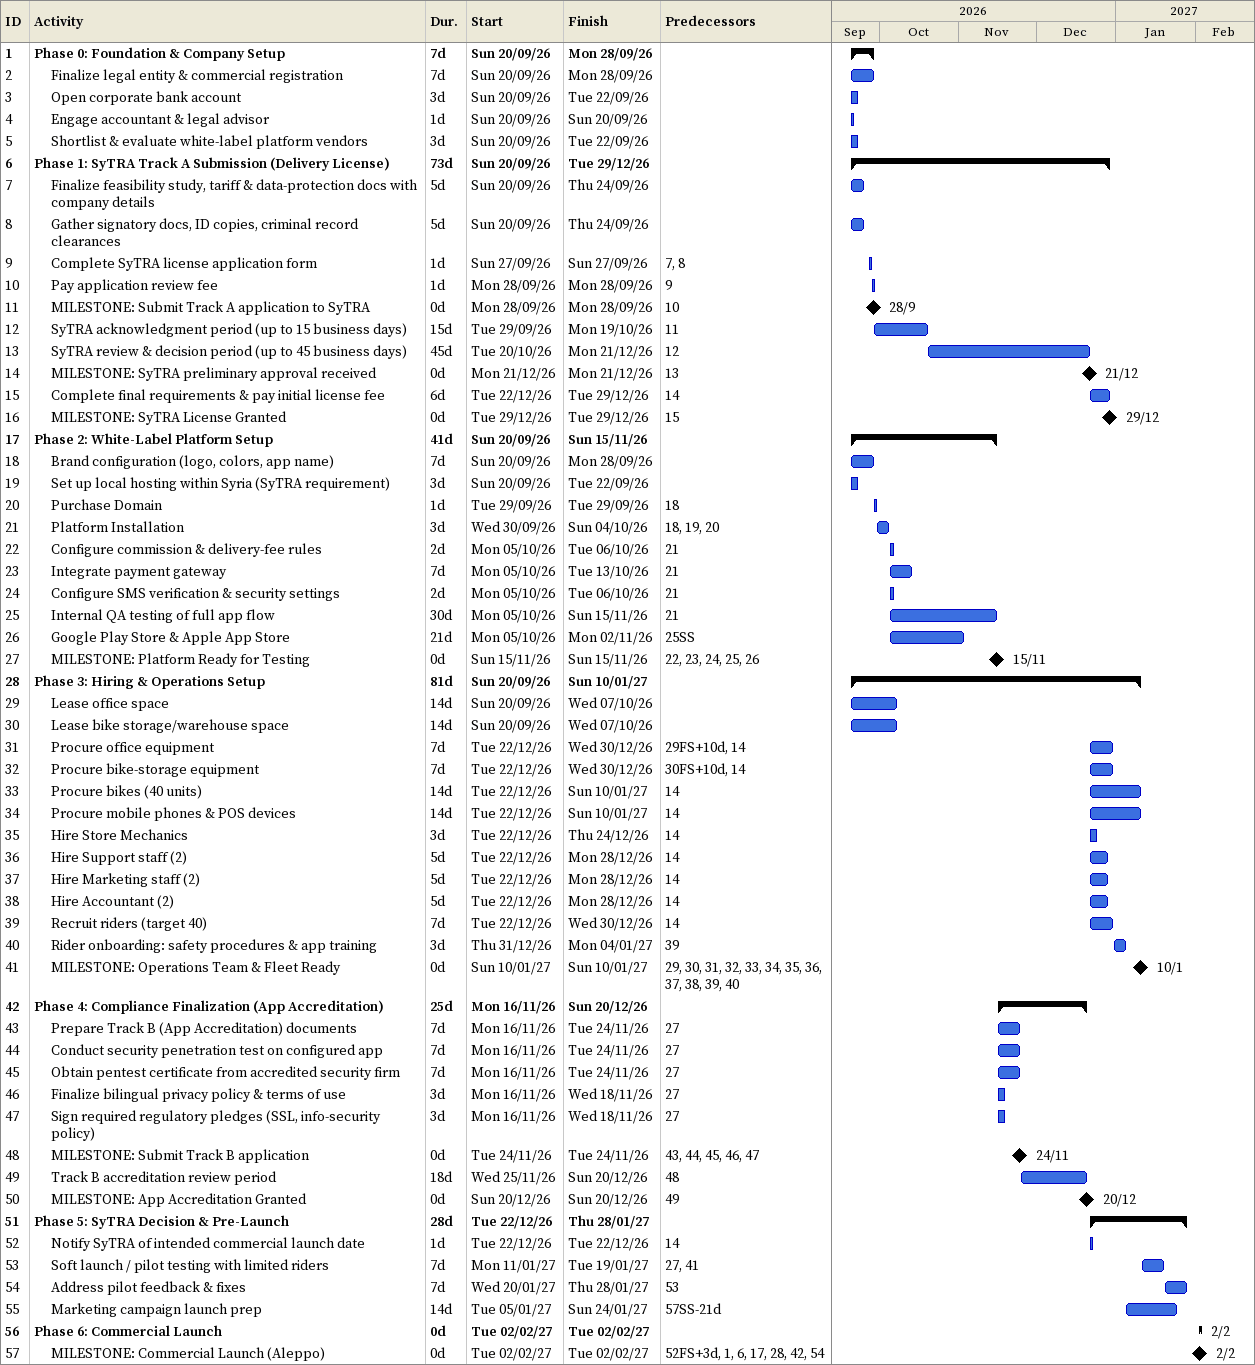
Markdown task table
| ID | Level | Task | Duration | Start | Finish | Predecessors |
|---|---|---|---|---|---|---|
| 1 | 1 | **Phase 0: Foundation & Company Setup** | 7d | 2026-09-20 | 2026-09-28 |  |
| 2 | 2 | Finalize legal entity & commercial registration | 7d | 2026-09-20 | 2026-09-28 |  |
| 3 | 2 | Open corporate bank account | 3d | 2026-09-20 | 2026-09-22 |  |
| 4 | 2 | Engage accountant & legal advisor | 1d | 2026-09-20 | 2026-09-20 |  |
| 5 | 2 | Shortlist & evaluate white-label platform vendors | 3d | 2026-09-20 | 2026-09-22 |  |
| 6 | 1 | **Phase 1: SyTRA Track A Submission (Delivery License)** | 73d | 2026-09-20 | 2026-12-29 |  |
| 7 | 2 | Finalize feasibility study, tariff & data-protection docs with company details | 5d | 2026-09-20 | 2026-09-24 |  |
| 8 | 2 | Gather signatory docs, ID copies, criminal record clearances | 5d | 2026-09-20 | 2026-09-24 |  |
| 9 | 2 | Complete SyTRA license application form | 1d | 2026-09-27 | 2026-09-27 | 7, 8 |
| 10 | 2 | Pay application review fee | 1d | 2026-09-28 | 2026-09-28 | 9 |
| 11 | 2 | MILESTONE: Submit Track A application to SyTRA | 0d | 2026-09-28 | 2026-09-28 | 10 |
| 12 | 2 | SyTRA acknowledgment period (up to 15 business days) | 15d | 2026-09-29 | 2026-10-19 | 11 |
| 13 | 2 | SyTRA review & decision period (up to 45 business days) | 45d | 2026-10-20 | 2026-12-21 | 12 |
| 14 | 2 | MILESTONE: SyTRA preliminary approval received | 0d | 2026-12-21 | 2026-12-21 | 13 |
| 15 | 2 | Complete final requirements & pay initial license fee | 6d | 2026-12-22 | 2026-12-29 | 14 |
| 16 | 2 | MILESTONE: SyTRA License Granted | 0d | 2026-12-29 | 2026-12-29 | 15 |
| 17 | 1 | **Phase 2: White-Label Platform Setup** | 41d | 2026-09-20 | 2026-11-15 |  |
| 18 | 2 | Brand configuration (logo, colors, app name) | 7d | 2026-09-20 | 2026-09-28 |  |
| 19 | 2 | Set up local hosting within Syria (SyTRA requirement) | 3d | 2026-09-20 | 2026-09-22 |  |
| 20 | 2 | Purchase Domain | 1d | 2026-09-29 | 2026-09-29 | 18 |
| 21 | 2 | Platform Installation | 3d | 2026-09-30 | 2026-10-04 | 18, 19, 20 |
| 22 | 2 | Configure commission & delivery-fee rules | 2d | 2026-10-05 | 2026-10-06 | 21 |
| 23 | 2 | Integrate payment gateway | 7d | 2026-10-05 | 2026-10-13 | 21 |
| 24 | 2 | Configure SMS verification & security settings | 2d | 2026-10-05 | 2026-10-06 | 21 |
| 25 | 2 | Internal QA testing of full app flow | 30d | 2026-10-05 | 2026-11-15 | 21 |
| 26 | 2 | Google Play Store & Apple App Store | 21d | 2026-10-05 | 2026-11-02 | 25SS |
| 27 | 2 | MILESTONE: Platform Ready for Testing | 0d | 2026-11-15 | 2026-11-15 | 22, 23, 24, 25, 26 |
| 28 | 1 | **Phase 3: Hiring & Operations Setup** | 81d | 2026-09-20 | 2027-01-10 |  |
| 29 | 2 | Lease office space | 14d | 2026-09-20 | 2026-10-07 |  |
| 30 | 2 | Lease bike storage/warehouse space | 14d | 2026-09-20 | 2026-10-07 |  |
| 31 | 2 | Procure office equipment | 7d | 2026-12-22 | 2026-12-30 | 29FS+10d, 14 |
| 32 | 2 | Procure bike-storage equipment | 7d | 2026-12-22 | 2026-12-30 | 30FS+10d, 14 |
| 33 | 2 | Procure bikes (40 units) | 14d | 2026-12-22 | 2027-01-10 | 14 |
| 34 | 2 | Procure mobile phones & POS devices | 14d | 2026-12-22 | 2027-01-10 | 14 |
| 35 | 2 | Hire Store Mechanics | 3d | 2026-12-22 | 2026-12-24 | 14 |
| 36 | 2 | Hire Support staff (2) | 5d | 2026-12-22 | 2026-12-28 | 14 |
| 37 | 2 | Hire Marketing staff (2) | 5d | 2026-12-22 | 2026-12-28 | 14 |
| 38 | 2 | Hire Accountant (2) | 5d | 2026-12-22 | 2026-12-28 | 14 |
| 39 | 2 | Recruit riders (target 40) | 7d | 2026-12-22 | 2026-12-30 | 14 |
| 40 | 2 | Rider onboarding: safety procedures & app training | 3d | 2026-12-31 | 2027-01-04 | 39 |
| 41 | 2 | MILESTONE: Operations Team & Fleet Ready | 0d | 2027-01-10 | 2027-01-10 | 29, 30, 31, 32, 33, 34, 35, 36, 37, 38, 39, 40 |
| 42 | 1 | **Phase 4: Compliance Finalization (App Accreditation)** | 25d | 2026-11-16 | 2026-12-20 |  |
| 43 | 2 | Prepare Track B (App Accreditation) documents | 7d | 2026-11-16 | 2026-11-24 | 27 |
| 44 | 2 | Conduct security penetration test on configured app | 7d | 2026-11-16 | 2026-11-24 | 27 |
| 45 | 2 | Obtain pentest certificate from accredited security firm | 7d | 2026-11-16 | 2026-11-24 | 27 |
| 46 | 2 | Finalize bilingual privacy policy & terms of use | 3d | 2026-11-16 | 2026-11-18 | 27 |
| 47 | 2 | Sign required regulatory pledges (SSL, info-security policy) | 3d | 2026-11-16 | 2026-11-18 | 27 |
| 48 | 2 | MILESTONE: Submit Track B application | 0d | 2026-11-24 | 2026-11-24 | 43, 44, 45, 46, 47 |
| 49 | 2 | Track B accreditation review period | 18d | 2026-11-25 | 2026-12-20 | 48 |
| 50 | 2 | MILESTONE: App Accreditation Granted | 0d | 2026-12-20 | 2026-12-20 | 49 |
| 51 | 1 | **Phase 5: SyTRA Decision & Pre-Launch** | 28d | 2026-12-22 | 2027-01-28 |  |
| 52 | 2 | Notify SyTRA of intended commercial launch date | 1d | 2026-12-22 | 2026-12-22 | 14 |
| 53 | 2 | Soft launch / pilot testing with limited riders | 7d | 2027-01-11 | 2027-01-19 | 27, 41 |
| 54 | 2 | Address pilot feedback & fixes | 7d | 2027-01-20 | 2027-01-28 | 53 |
| 55 | 2 | Marketing campaign launch prep | 14d | 2027-01-05 | 2027-01-24 | 57SS-21d |
| 56 | 1 | **Phase 6: Commercial Launch** | 0d | 2027-02-02 | 2027-02-02 |  |
| 57 | 2 | MILESTONE: Commercial Launch (Aleppo) | 0d | 2027-02-02 | 2027-02-02 | 52FS+3d, 1, 6, 17, 28, 42, 54 |
